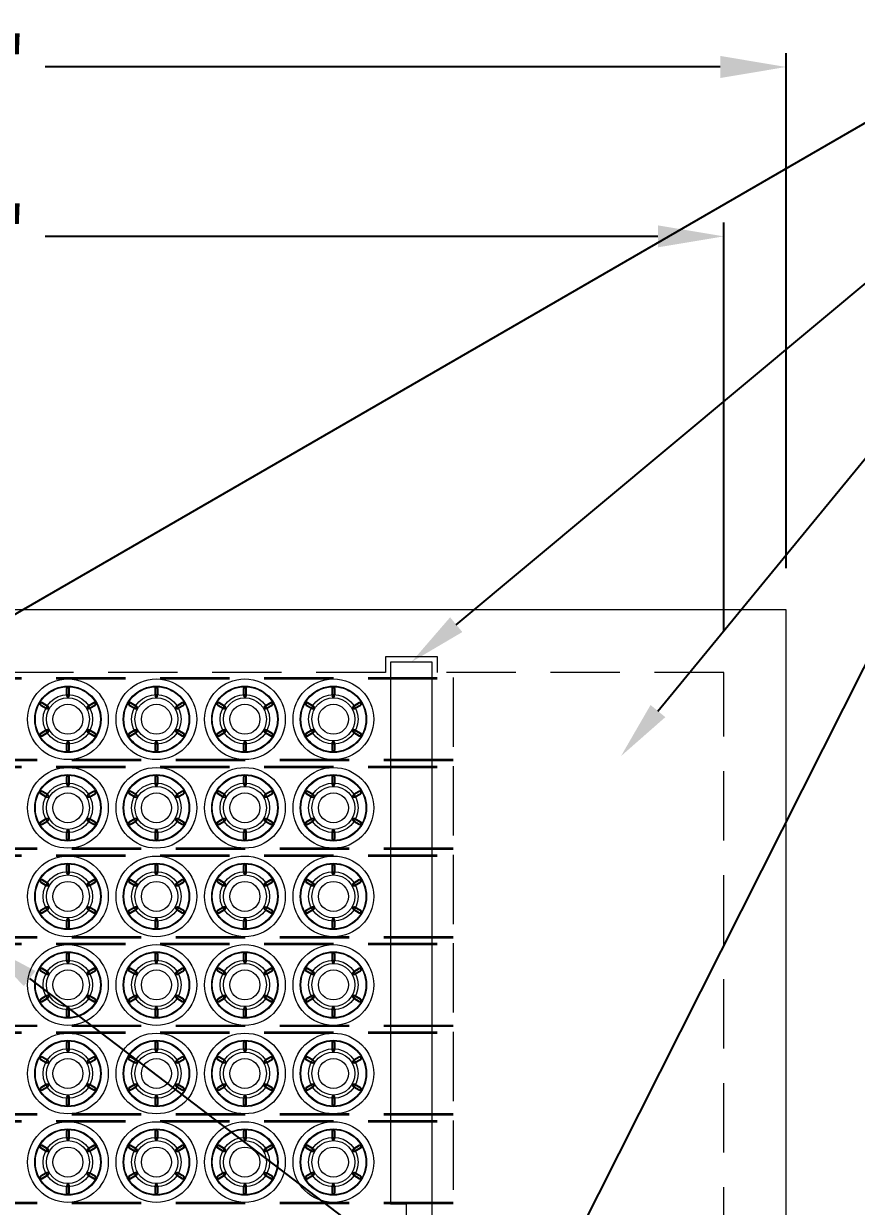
# Model space of a CAD drawing. Extents: x -1 to 225, y -5 to 280.
# Drawn here: x 113.99 to 144.03, y 182.56 to 225.19 of the extents above; entities that cross this region are included whole.
import ezdxf
from ezdxf import colors
from ezdxf.entities.mleader import LeaderData, LeaderLine
from ezdxf.math import Vec2, Vec3

# ---------------------------------------------------------------- set-up
doc = ezdxf.new("R2010")
doc.units = 0
doc.header["$LTSCALE"] = 10
doc.header["$MEASUREMENT"] = 0
doc.header["$PDMODE"] = 35
doc.linetypes.add('DASHED2', pattern=[0.375, 0.25, -0.125])
doc.linetypes.add('HIDDEN', pattern=[0.375, 0.25, -0.125])
doc.layers.get('0').update_dxf_attribs({"linetype": 'CONTINUOUS'})
doc.layers.get('Defpoints').update_dxf_attribs({"linetype": 'CONTINUOUS'})
for name, color, linetype, lineweight in [('CADdetails-1-ANNO', 41, 'CONTINUOUS', 5), ('CADdetails-2-HATCH', 8, 'CONTINUOUS', 5), ('CADdetails-3-HIDDEN', 11, 'HIDDEN', 5), ('CADdetails-4-LIGHT', 3, 'CONTINUOUS', 13), ('CADdetails-5-MEDIUM', 4, 'CONTINUOUS', 18)]:
    doc.layers.add(name, color=color, linetype=linetype, lineweight=lineweight)
doc.layers.add('SoftPrint', color=248, linetype='CONTINUOUS')
doc.styles.add('CADdetails-DIMENSIONS', font='ARIALN.TTF', dxfattribs={"height": 2.38})
doc.styles.add('CADdetails-NOTES', font='ARIALN.TTF', dxfattribs={"height": 2.38})
doc.dimstyles.new('CADdetails-DIM', dxfattribs={"dimtxt": 2.38, "dimasz": 2.38, "dimexe": 0.5, "dimexo": 1.5, "dimgap": 1, "dimtad": 0, "dimzin": 0, "dimdsep": 46, "dimtxsty": 'CADdetails-DIMENSIONS', "dimcen": 1, "dimclrd": 256, "dimclre": 256, "dimclrt": 256, "dimadec": 0, "dimazin": 0, "dimtfac": 1, "dimtofl": 0, "dimtmove": 0, "dimatfit": 3, "dimfxl": 1, "dimtolj": 1, "dimtzin": 0, "dimarcsym": 0})

# ---------------------------------------------------------------- blocks, each defined once
blk = doc.blocks.new('*D34')
at = {"layer": 'CADdetails-1-ANNO', "lineweight": -2, "transparency": 16777216}
for p, q in [((82.907, 205.559), (82.907, 224.133)), ((141.499, 205.559), (141.499, 224.133)), ((85.287, 223.633), (109.639, 223.633)), ((139.119, 223.633), (114.767, 223.633))]:
    blk.add_line(p, q, dxfattribs=at)
at = {"layer": 'CADdetails-1-ANNO', "transparency": 16777216}
for points in [[(85.287, 224.03), (85.287, 223.236), (82.907, 223.633)], [(139.119, 224.03), (139.119, 223.236), (141.499, 223.633)]]:
    blk.add_solid(points, dxfattribs=at)
at = {"layer": 'Defpoints', "color": 0, "transparency": 16777216}
for p in [(141.499, 223.633), (82.907, 204.059), (141.499, 204.059)]:
    blk.add_point(p, dxfattribs=at)
at = {"layer": 'CADdetails-1-ANNO', "transparency": 16777216, "insert": (112.203, 223.633), "char_height": 2.38, "attachment_point": 5, "style": 'CADdetails-DIMENSIONS'}
blk.add_mtext("\\A1;13'", dxfattribs=at)
blk = doc.blocks.new('*D35')
at = {"layer": 'CADdetails-1-ANNO', "lineweight": -2, "transparency": 16777216}
for p, q in [((85.16, 203.305), (85.16, 218.026)), ((139.246, 203.305), (139.246, 218.026)), ((87.54, 217.526), (109.639, 217.526)), ((136.866, 217.526), (114.767, 217.526))]:
    blk.add_line(p, q, dxfattribs=at)
at = {"layer": 'CADdetails-1-ANNO', "transparency": 16777216}
for points in [[(87.54, 217.923), (87.54, 217.13), (85.16, 217.526)], [(136.866, 217.923), (136.866, 217.13), (139.246, 217.526)]]:
    blk.add_solid(points, dxfattribs=at)
at = {"layer": 'Defpoints', "color": 0, "transparency": 16777216}
for p in [(139.246, 217.526), (85.16, 201.805), (139.246, 201.805)]:
    blk.add_point(p, dxfattribs=at)
at = {"layer": 'CADdetails-1-ANNO', "transparency": 16777216, "insert": (112.203, 217.526), "char_height": 2.38, "attachment_point": 5, "style": 'CADdetails-DIMENSIONS'}
blk.add_mtext("\\A1;12'", dxfattribs=at)
blk = doc.blocks.new('*U145')
at = {"layer": 'SoftPrint'}
blk.add_lwpolyline([(0.112, 0.018, 0.143172), (0.127, 0.033), (0.157, 0.092, 0.555128), (0.151, 0.103), (0.085, 0.104, 0.137274), (0.065, 0.099), (-0.135, -0.016, 1), (-0.088, -0.098)], format="xyb", close=True, dxfattribs=at)
blk = doc.blocks.new('*U146')
at = {"color": 0, "linetype": 'ByBlock', "lineweight": -2, "transparency": 16777216}
for p, rotation in [((-0.006, 0.979), 239.9999999999999), ((-0.851, 0.484), 299.9999999999998), ((0.844, 0.495), 180), ((0.851, -0.484), 120), ((0.006, -0.979), 59.99999999999997)]:
    blk.add_blockref('*U145', p, dxfattribs=dict(at, rotation=rotation))
blk.add_blockref('*U145', (-0.844, -0.495), dxfattribs=at)
blk = doc.blocks.new('*U147')
at = {"layer": 'SoftPrint'}
blk.add_lwpolyline([(0.112, 0.018, 0.143172), (0.127, 0.033), (0.157, 0.092, 0.555128), (0.151, 0.103), (0.085, 0.104, 0.137274), (0.065, 0.099), (-0.135, -0.016, 1), (-0.088, -0.098)], format="xyb", close=True, dxfattribs=at)
blk = doc.blocks.new('*U148')
at = {"color": 0, "linetype": 'ByBlock', "lineweight": -2, "transparency": 16777216}
for p, rotation in [((-0.006, 0.979), 239.9999999999999), ((-0.851, 0.484), 299.9999999999998), ((0.844, 0.495), 180), ((0.851, -0.484), 120), ((0.006, -0.979), 59.99999999999997)]:
    blk.add_blockref('*U147', p, dxfattribs=dict(at, rotation=rotation))
blk.add_blockref('*U147', (-0.844, -0.495), dxfattribs=at)
blk = doc.blocks.new('*U149')
at = {"layer": 'SoftPrint'}
blk.add_lwpolyline([(0.112, 0.018, 0.143172), (0.127, 0.033), (0.157, 0.092, 0.555128), (0.151, 0.103), (0.085, 0.104, 0.137274), (0.065, 0.099), (-0.135, -0.016, 1), (-0.088, -0.098)], format="xyb", close=True, dxfattribs=at)
blk = doc.blocks.new('*U150')
at = {"color": 0, "linetype": 'ByBlock', "lineweight": -2, "transparency": 16777216}
for p, rotation in [((-0.006, 0.979), 239.9999999999999), ((-0.851, 0.484), 299.9999999999998), ((0.844, 0.495), 180), ((0.851, -0.484), 120), ((0.006, -0.979), 59.99999999999997)]:
    blk.add_blockref('*U149', p, dxfattribs=dict(at, rotation=rotation))
blk.add_blockref('*U149', (-0.844, -0.495), dxfattribs=at)
blk = doc.blocks.new('*U151')
at = {"layer": 'SoftPrint'}
blk.add_lwpolyline([(0.112, 0.018, 0.143172), (0.127, 0.033), (0.157, 0.092, 0.555128), (0.151, 0.103), (0.085, 0.104, 0.137274), (0.065, 0.099), (-0.135, -0.016, 1), (-0.088, -0.098)], format="xyb", close=True, dxfattribs=at)
blk = doc.blocks.new('*U152')
at = {"color": 0, "linetype": 'ByBlock', "lineweight": -2, "transparency": 16777216}
for p, rotation in [((-0.006, 0.979), 239.9999999999999), ((-0.851, 0.484), 299.9999999999998), ((0.844, 0.495), 180), ((0.851, -0.484), 120), ((0.006, -0.979), 59.99999999999997)]:
    blk.add_blockref('*U151', p, dxfattribs=dict(at, rotation=rotation))
blk.add_blockref('*U151', (-0.844, -0.495), dxfattribs=at)
blk = doc.blocks.new('*U153')
at = {"layer": 'SoftPrint'}
blk.add_lwpolyline([(0.112, 0.018, 0.143172), (0.127, 0.033), (0.157, 0.092, 0.555128), (0.151, 0.103), (0.085, 0.104, 0.137274), (0.065, 0.099), (-0.135, -0.016, 1), (-0.088, -0.098)], format="xyb", close=True, dxfattribs=at)
blk = doc.blocks.new('*U154')
at = {"color": 0, "linetype": 'ByBlock', "lineweight": -2, "transparency": 16777216}
for p, rotation in [((-0.006, 0.979), 239.9999999999999), ((-0.851, 0.484), 299.9999999999998), ((0.844, 0.495), 180), ((0.851, -0.484), 120), ((0.006, -0.979), 59.99999999999997)]:
    blk.add_blockref('*U153', p, dxfattribs=dict(at, rotation=rotation))
blk.add_blockref('*U153', (-0.844, -0.495), dxfattribs=at)
blk = doc.blocks.new('*U155')
at = {"layer": 'SoftPrint'}
blk.add_lwpolyline([(0.112, 0.018, 0.143172), (0.127, 0.033), (0.157, 0.092, 0.555128), (0.151, 0.103), (0.085, 0.104, 0.137274), (0.065, 0.099), (-0.135, -0.016, 1), (-0.088, -0.098)], format="xyb", close=True, dxfattribs=at)
blk = doc.blocks.new('*U156')
at = {"color": 0, "linetype": 'ByBlock', "lineweight": -2, "transparency": 16777216}
for p, rotation in [((-0.006, 0.979), 239.9999999999999), ((-0.851, 0.484), 299.9999999999998), ((0.844, 0.495), 180), ((0.851, -0.484), 120), ((0.006, -0.979), 59.99999999999997)]:
    blk.add_blockref('*U155', p, dxfattribs=dict(at, rotation=rotation))
blk.add_blockref('*U155', (-0.844, -0.495), dxfattribs=at)
blk = doc.blocks.new('*U157')
at = {"layer": 'SoftPrint'}
blk.add_lwpolyline([(0.112, 0.018, 0.143172), (0.127, 0.033), (0.157, 0.092, 0.555128), (0.151, 0.103), (0.085, 0.104, 0.137274), (0.065, 0.099), (-0.135, -0.016, 1), (-0.088, -0.098)], format="xyb", close=True, dxfattribs=at)
blk = doc.blocks.new('*U158')
at = {"color": 0, "linetype": 'ByBlock', "lineweight": -2, "transparency": 16777216}
for p, rotation in [((-0.006, 0.979), 239.9999999999999), ((-0.851, 0.484), 299.9999999999998), ((0.844, 0.495), 180), ((0.851, -0.484), 120), ((0.006, -0.979), 59.99999999999997)]:
    blk.add_blockref('*U157', p, dxfattribs=dict(at, rotation=rotation))
blk.add_blockref('*U157', (-0.844, -0.495), dxfattribs=at)
blk = doc.blocks.new('*U159')
at = {"layer": 'SoftPrint'}
blk.add_lwpolyline([(0.112, 0.018, 0.143172), (0.127, 0.033), (0.157, 0.092, 0.555128), (0.151, 0.103), (0.085, 0.104, 0.137274), (0.065, 0.099), (-0.135, -0.016, 1), (-0.088, -0.098)], format="xyb", close=True, dxfattribs=at)
blk = doc.blocks.new('*U160')
at = {"color": 0, "linetype": 'ByBlock', "lineweight": -2, "transparency": 16777216}
for p, rotation in [((-0.006, 0.979), 239.9999999999999), ((-0.851, 0.484), 299.9999999999998), ((0.844, 0.495), 180), ((0.851, -0.484), 120), ((0.006, -0.979), 59.99999999999997)]:
    blk.add_blockref('*U159', p, dxfattribs=dict(at, rotation=rotation))
blk.add_blockref('*U159', (-0.844, -0.495), dxfattribs=at)
blk = doc.blocks.new('*U161')
at = {"layer": 'SoftPrint'}
blk.add_lwpolyline([(0.112, 0.018, 0.143172), (0.127, 0.033), (0.157, 0.092, 0.555128), (0.151, 0.103), (0.085, 0.104, 0.137274), (0.065, 0.099), (-0.135, -0.016, 1), (-0.088, -0.098)], format="xyb", close=True, dxfattribs=at)
blk = doc.blocks.new('*U162')
at = {"color": 0, "linetype": 'ByBlock', "lineweight": -2, "transparency": 16777216}
for p, rotation in [((-0.006, 0.979), 239.9999999999999), ((-0.851, 0.484), 299.9999999999998), ((0.844, 0.495), 180), ((0.851, -0.484), 120), ((0.006, -0.979), 59.99999999999997)]:
    blk.add_blockref('*U161', p, dxfattribs=dict(at, rotation=rotation))
blk.add_blockref('*U161', (-0.844, -0.495), dxfattribs=at)
blk = doc.blocks.new('*U163')
at = {"layer": 'SoftPrint'}
blk.add_lwpolyline([(0.112, 0.018, 0.143172), (0.127, 0.033), (0.157, 0.092, 0.555128), (0.151, 0.103), (0.085, 0.104, 0.137274), (0.065, 0.099), (-0.135, -0.016, 1), (-0.088, -0.098)], format="xyb", close=True, dxfattribs=at)
blk = doc.blocks.new('*U164')
at = {"color": 0, "linetype": 'ByBlock', "lineweight": -2, "transparency": 16777216}
for p, rotation in [((-0.006, 0.979), 239.9999999999999), ((-0.851, 0.484), 299.9999999999998), ((0.844, 0.495), 180), ((0.851, -0.484), 120), ((0.006, -0.979), 59.99999999999997)]:
    blk.add_blockref('*U163', p, dxfattribs=dict(at, rotation=rotation))
blk.add_blockref('*U163', (-0.844, -0.495), dxfattribs=at)
blk = doc.blocks.new('*U165')
at = {"layer": 'SoftPrint'}
blk.add_lwpolyline([(0.112, 0.018, 0.143172), (0.127, 0.033), (0.157, 0.092, 0.555128), (0.151, 0.103), (0.085, 0.104, 0.137274), (0.065, 0.099), (-0.135, -0.016, 1), (-0.088, -0.098)], format="xyb", close=True, dxfattribs=at)
blk = doc.blocks.new('*U166')
at = {"color": 0, "linetype": 'ByBlock', "lineweight": -2, "transparency": 16777216}
for p, rotation in [((-0.006, 0.979), 239.9999999999999), ((-0.851, 0.484), 299.9999999999998), ((0.844, 0.495), 180), ((0.851, -0.484), 120), ((0.006, -0.979), 59.99999999999997)]:
    blk.add_blockref('*U165', p, dxfattribs=dict(at, rotation=rotation))
blk.add_blockref('*U165', (-0.844, -0.495), dxfattribs=at)
blk = doc.blocks.new('*U167')
at = {"layer": 'SoftPrint'}
blk.add_lwpolyline([(0.112, 0.018, 0.143172), (0.127, 0.033), (0.157, 0.092, 0.555128), (0.151, 0.103), (0.085, 0.104, 0.137274), (0.065, 0.099), (-0.135, -0.016, 1), (-0.088, -0.098)], format="xyb", close=True, dxfattribs=at)
blk = doc.blocks.new('*U168')
at = {"color": 0, "linetype": 'ByBlock', "lineweight": -2, "transparency": 16777216}
for p, rotation in [((-0.006, 0.979), 239.9999999999999), ((-0.851, 0.484), 299.9999999999998), ((0.844, 0.495), 180), ((0.851, -0.484), 120), ((0.006, -0.979), 59.99999999999997)]:
    blk.add_blockref('*U167', p, dxfattribs=dict(at, rotation=rotation))
blk.add_blockref('*U167', (-0.844, -0.495), dxfattribs=at)
blk = doc.blocks.new('*U169')
at = {"layer": 'SoftPrint'}
blk.add_lwpolyline([(0.112, 0.018, 0.143172), (0.127, 0.033), (0.157, 0.092, 0.555128), (0.151, 0.103), (0.085, 0.104, 0.137274), (0.065, 0.099), (-0.135, -0.016, 1), (-0.088, -0.098)], format="xyb", close=True, dxfattribs=at)
blk = doc.blocks.new('*U170')
at = {"color": 0, "linetype": 'ByBlock', "lineweight": -2, "transparency": 16777216}
for p, rotation in [((-0.006, 0.979), 239.9999999999999), ((-0.851, 0.484), 299.9999999999998), ((0.844, 0.495), 180), ((0.851, -0.484), 120), ((0.006, -0.979), 59.99999999999997)]:
    blk.add_blockref('*U169', p, dxfattribs=dict(at, rotation=rotation))
blk.add_blockref('*U169', (-0.844, -0.495), dxfattribs=at)
blk = doc.blocks.new('*U171')
at = {"layer": 'SoftPrint'}
blk.add_lwpolyline([(0.112, 0.018, 0.143172), (0.127, 0.033), (0.157, 0.092, 0.555128), (0.151, 0.103), (0.085, 0.104, 0.137274), (0.065, 0.099), (-0.135, -0.016, 1), (-0.088, -0.098)], format="xyb", close=True, dxfattribs=at)
blk = doc.blocks.new('*U172')
at = {"color": 0, "linetype": 'ByBlock', "lineweight": -2, "transparency": 16777216}
for p, rotation in [((-0.006, 0.979), 239.9999999999999), ((-0.851, 0.484), 299.9999999999998), ((0.844, 0.495), 180), ((0.851, -0.484), 120), ((0.006, -0.979), 59.99999999999997)]:
    blk.add_blockref('*U171', p, dxfattribs=dict(at, rotation=rotation))
blk.add_blockref('*U171', (-0.844, -0.495), dxfattribs=at)
blk = doc.blocks.new('*U173')
at = {"layer": 'SoftPrint'}
blk.add_lwpolyline([(0.112, 0.018, 0.143172), (0.127, 0.033), (0.157, 0.092, 0.555128), (0.151, 0.103), (0.085, 0.104, 0.137274), (0.065, 0.099), (-0.135, -0.016, 1), (-0.088, -0.098)], format="xyb", close=True, dxfattribs=at)
blk = doc.blocks.new('*U174')
at = {"color": 0, "linetype": 'ByBlock', "lineweight": -2, "transparency": 16777216}
for p, rotation in [((-0.006, 0.979), 239.9999999999999), ((-0.851, 0.484), 299.9999999999998), ((0.844, 0.495), 180), ((0.851, -0.484), 120), ((0.006, -0.979), 59.99999999999997)]:
    blk.add_blockref('*U173', p, dxfattribs=dict(at, rotation=rotation))
blk.add_blockref('*U173', (-0.844, -0.495), dxfattribs=at)
blk = doc.blocks.new('*U175')
at = {"layer": 'SoftPrint'}
blk.add_lwpolyline([(0.112, 0.018, 0.143172), (0.127, 0.033), (0.157, 0.092, 0.555128), (0.151, 0.103), (0.085, 0.104, 0.137274), (0.065, 0.099), (-0.135, -0.016, 1), (-0.088, -0.098)], format="xyb", close=True, dxfattribs=at)
blk = doc.blocks.new('*U176')
at = {"color": 0, "linetype": 'ByBlock', "lineweight": -2, "transparency": 16777216}
for p, rotation in [((-0.006, 0.979), 239.9999999999999), ((-0.851, 0.484), 299.9999999999998), ((0.844, 0.495), 180), ((0.851, -0.484), 120), ((0.006, -0.979), 59.99999999999997)]:
    blk.add_blockref('*U175', p, dxfattribs=dict(at, rotation=rotation))
blk.add_blockref('*U175', (-0.844, -0.495), dxfattribs=at)
blk = doc.blocks.new('*U177')
at = {"layer": 'SoftPrint'}
blk.add_lwpolyline([(0.112, 0.018, 0.143172), (0.127, 0.033), (0.157, 0.092, 0.555128), (0.151, 0.103), (0.085, 0.104, 0.137274), (0.065, 0.099), (-0.135, -0.016, 1), (-0.088, -0.098)], format="xyb", close=True, dxfattribs=at)
blk = doc.blocks.new('*U178')
at = {"color": 0, "linetype": 'ByBlock', "lineweight": -2, "transparency": 16777216}
for p, rotation in [((-0.006, 0.979), 239.9999999999999), ((-0.851, 0.484), 299.9999999999998), ((0.844, 0.495), 180), ((0.851, -0.484), 120), ((0.006, -0.979), 59.99999999999997)]:
    blk.add_blockref('*U177', p, dxfattribs=dict(at, rotation=rotation))
blk.add_blockref('*U177', (-0.844, -0.495), dxfattribs=at)
blk = doc.blocks.new('*U179')
at = {"layer": 'SoftPrint'}
blk.add_lwpolyline([(0.112, 0.018, 0.143172), (0.127, 0.033), (0.157, 0.092, 0.555128), (0.151, 0.103), (0.085, 0.104, 0.137274), (0.065, 0.099), (-0.135, -0.016, 1), (-0.088, -0.098)], format="xyb", close=True, dxfattribs=at)
blk = doc.blocks.new('*U180')
at = {"color": 0, "linetype": 'ByBlock', "lineweight": -2, "transparency": 16777216}
for p, rotation in [((-0.006, 0.979), 239.9999999999999), ((-0.851, 0.484), 299.9999999999998), ((0.844, 0.495), 180), ((0.851, -0.484), 120), ((0.006, -0.979), 59.99999999999997)]:
    blk.add_blockref('*U179', p, dxfattribs=dict(at, rotation=rotation))
blk.add_blockref('*U179', (-0.844, -0.495), dxfattribs=at)
blk = doc.blocks.new('*U181')
at = {"layer": 'SoftPrint'}
blk.add_lwpolyline([(0.112, 0.018, 0.143172), (0.127, 0.033), (0.157, 0.092, 0.555128), (0.151, 0.103), (0.085, 0.104, 0.137274), (0.065, 0.099), (-0.135, -0.016, 1), (-0.088, -0.098)], format="xyb", close=True, dxfattribs=at)
blk = doc.blocks.new('*U182')
at = {"color": 0, "linetype": 'ByBlock', "lineweight": -2, "transparency": 16777216}
for p, rotation in [((-0.006, 0.979), 239.9999999999999), ((-0.851, 0.484), 299.9999999999998), ((0.844, 0.495), 180), ((0.851, -0.484), 120), ((0.006, -0.979), 59.99999999999997)]:
    blk.add_blockref('*U181', p, dxfattribs=dict(at, rotation=rotation))
blk.add_blockref('*U181', (-0.844, -0.495), dxfattribs=at)
blk = doc.blocks.new('*U183')
at = {"layer": 'SoftPrint'}
blk.add_lwpolyline([(0.112, 0.018, 0.143172), (0.127, 0.033), (0.157, 0.092, 0.555128), (0.151, 0.103), (0.085, 0.104, 0.137274), (0.065, 0.099), (-0.135, -0.016, 1), (-0.088, -0.098)], format="xyb", close=True, dxfattribs=at)
blk = doc.blocks.new('*U184')
at = {"color": 0, "linetype": 'ByBlock', "lineweight": -2, "transparency": 16777216}
for p, rotation in [((-0.006, 0.979), 239.9999999999999), ((-0.851, 0.484), 299.9999999999998), ((0.844, 0.495), 180), ((0.851, -0.484), 120), ((0.006, -0.979), 59.99999999999997)]:
    blk.add_blockref('*U183', p, dxfattribs=dict(at, rotation=rotation))
blk.add_blockref('*U183', (-0.844, -0.495), dxfattribs=at)
blk = doc.blocks.new('*U185')
at = {"layer": 'SoftPrint'}
blk.add_lwpolyline([(0.112, 0.018, 0.143172), (0.127, 0.033), (0.157, 0.092, 0.555128), (0.151, 0.103), (0.085, 0.104, 0.137274), (0.065, 0.099), (-0.135, -0.016, 1), (-0.088, -0.098)], format="xyb", close=True, dxfattribs=at)
blk = doc.blocks.new('*U186')
at = {"color": 0, "linetype": 'ByBlock', "lineweight": -2, "transparency": 16777216}
for p, rotation in [((-0.006, 0.979), 239.9999999999999), ((-0.851, 0.484), 299.9999999999998), ((0.844, 0.495), 180), ((0.851, -0.484), 120), ((0.006, -0.979), 59.99999999999997)]:
    blk.add_blockref('*U185', p, dxfattribs=dict(at, rotation=rotation))
blk.add_blockref('*U185', (-0.844, -0.495), dxfattribs=at)
blk = doc.blocks.new('*U187')
at = {"layer": 'SoftPrint'}
blk.add_lwpolyline([(0.112, 0.018, 0.143172), (0.127, 0.033), (0.157, 0.092, 0.555128), (0.151, 0.103), (0.085, 0.104, 0.137274), (0.065, 0.099), (-0.135, -0.016, 1), (-0.088, -0.098)], format="xyb", close=True, dxfattribs=at)
blk = doc.blocks.new('*U188')
at = {"color": 0, "linetype": 'ByBlock', "lineweight": -2, "transparency": 16777216}
for p, rotation in [((-0.006, 0.979), 239.9999999999999), ((-0.851, 0.484), 299.9999999999998), ((0.844, 0.495), 180), ((0.851, -0.484), 120), ((0.006, -0.979), 59.99999999999997)]:
    blk.add_blockref('*U187', p, dxfattribs=dict(at, rotation=rotation))
blk.add_blockref('*U187', (-0.844, -0.495), dxfattribs=at)
blk = doc.blocks.new('*U189')
at = {"layer": 'SoftPrint'}
blk.add_lwpolyline([(0.112, 0.018, 0.143172), (0.127, 0.033), (0.157, 0.092, 0.555128), (0.151, 0.103), (0.085, 0.104, 0.137274), (0.065, 0.099), (-0.135, -0.016, 1), (-0.088, -0.098)], format="xyb", close=True, dxfattribs=at)
blk = doc.blocks.new('*U190')
at = {"color": 0, "linetype": 'ByBlock', "lineweight": -2, "transparency": 16777216}
for p, rotation in [((-0.006, 0.979), 239.9999999999999), ((-0.851, 0.484), 299.9999999999998), ((0.844, 0.495), 180), ((0.851, -0.484), 120), ((0.006, -0.979), 59.99999999999997)]:
    blk.add_blockref('*U189', p, dxfattribs=dict(at, rotation=rotation))
blk.add_blockref('*U189', (-0.844, -0.495), dxfattribs=at)
blk = doc.blocks.new('*U191')
at = {"layer": 'SoftPrint'}
blk.add_lwpolyline([(0.112, 0.018, 0.143172), (0.127, 0.033), (0.157, 0.092, 0.555128), (0.151, 0.103), (0.085, 0.104, 0.137274), (0.065, 0.099), (-0.135, -0.016, 1), (-0.088, -0.098)], format="xyb", close=True, dxfattribs=at)
blk = doc.blocks.new('*U192')
at = {"color": 0, "linetype": 'ByBlock', "lineweight": -2, "transparency": 16777216}
for p, rotation in [((-0.006, 0.979), 239.9999999999999), ((-0.851, 0.484), 299.9999999999998), ((0.844, 0.495), 180), ((0.851, -0.484), 120), ((0.006, -0.979), 59.99999999999997)]:
    blk.add_blockref('*U191', p, dxfattribs=dict(at, rotation=rotation))
blk.add_blockref('*U191', (-0.844, -0.495), dxfattribs=at)

msp = doc.modelspace()

# ---------------------------------------------------------------- linework, layer by layer
at = {"layer": 'CADdetails-2-HATCH', "linetype": 'DASHED2'}
for p, q in [((85.16, 201.57), (129.48, 201.57)), ((129.48, 198.66), (85.16, 198.66)), ((85.16, 198.378), (129.48, 198.378)), ((129.48, 195.467), (85.16, 195.467)), ((85.16, 195.185), (129.48, 195.185)), ((129.48, 192.275), (85.16, 192.275)), ((85.16, 191.993), (129.48, 191.993)), ((129.48, 189.082), (85.16, 189.082)), ((85.16, 188.8), (129.48, 188.8)), ((129.48, 185.89), (85.16, 185.89)), ((85.16, 185.608), (129.48, 185.608)), ((129.48, 182.697), (85.16, 182.697))]:
    msp.add_line(p, q, dxfattribs=at)
for points in [[(85.16, 201.617), (129.48, 201.617), (129.48, 198.613), (85.16, 198.613)], [(85.16, 198.425), (129.48, 198.425), (129.48, 195.42), (85.16, 195.42)], [(85.16, 195.232), (129.48, 195.232), (129.48, 192.228), (85.16, 192.228)], [(85.16, 192.04), (129.48, 192.04), (129.48, 189.035), (85.16, 189.035)], [(85.16, 188.847), (129.48, 188.847), (129.48, 185.843), (85.16, 185.843)], [(85.16, 185.655), (129.48, 185.655), (129.48, 182.65), (85.16, 182.65)]]:
    msp.add_lwpolyline(points, close=True, dxfattribs=at)
at = {"layer": 'CADdetails-2-HATCH'}
for centre, radius in [((115.583, 200.115), 1.455), ((115.583, 200.115), 1.197), ((115.583, 200.115), 1.197), ((115.583, 200.115), 1.174), ((118.776, 200.115), 1.455), ((118.776, 200.115), 1.197), ((118.776, 200.115), 1.197), ((118.776, 200.115), 1.174), ((121.968, 200.115), 1.455), ((121.968, 200.115), 1.197), ((121.968, 200.115), 1.197), ((121.968, 200.115), 1.174), ((125.161, 200.115), 1.455), ((125.161, 200.115), 1.197), ((125.161, 200.115), 1.197), ((125.161, 200.115), 1.174), ((115.583, 200.115), 0.892), ((115.583, 200.115), 0.775), ((115.583, 200.115), 0.775), ((118.776, 200.115), 0.892), ((118.776, 200.115), 0.775), ((118.776, 200.115), 0.775), ((121.968, 200.115), 0.892), ((121.968, 200.115), 0.775), ((121.968, 200.115), 0.775), ((125.161, 200.115), 0.892), ((125.161, 200.115), 0.775), ((125.161, 200.115), 0.775), ((115.583, 200.115), 0.54), ((118.776, 200.115), 0.54), ((121.968, 200.115), 0.54), ((125.161, 200.115), 0.54), ((115.583, 196.923), 1.455), ((118.776, 196.923), 1.455), ((121.968, 196.923), 1.455), ((125.161, 196.923), 1.455), ((115.583, 196.923), 1.197), ((115.583, 196.923), 1.197), ((115.583, 196.923), 1.174), ((118.776, 196.923), 1.197), ((118.776, 196.923), 1.197), ((118.776, 196.923), 1.174), ((121.968, 196.923), 1.197), ((121.968, 196.923), 1.197), ((121.968, 196.923), 1.174), ((125.161, 196.923), 1.197), ((125.161, 196.923), 1.197), ((125.161, 196.923), 1.174), ((115.583, 196.923), 0.892), ((115.583, 196.923), 0.775), ((115.583, 196.923), 0.775), ((115.583, 196.923), 0.54), ((118.776, 196.923), 0.892), ((118.776, 196.923), 0.775), ((118.776, 196.923), 0.775), ((118.776, 196.923), 0.54), ((121.968, 196.923), 0.892), ((121.968, 196.923), 0.775), ((121.968, 196.923), 0.775), ((121.968, 196.923), 0.54), ((125.161, 196.923), 0.892), ((125.161, 196.923), 0.775), ((125.161, 196.923), 0.775), ((125.161, 196.923), 0.54), ((115.583, 193.73), 1.455), ((115.583, 193.73), 1.197), ((115.583, 193.73), 1.197), ((115.583, 193.73), 1.174), ((118.776, 193.73), 1.455), ((118.776, 193.73), 1.197), ((118.776, 193.73), 1.197), ((118.776, 193.73), 1.174), ((121.968, 193.73), 1.455), ((121.968, 193.73), 1.197), ((121.968, 193.73), 1.197), ((121.968, 193.73), 1.174), ((125.161, 193.73), 1.455), ((125.161, 193.73), 1.197), ((125.161, 193.73), 1.197), ((125.161, 193.73), 1.174), ((115.583, 193.73), 0.892), ((115.583, 193.73), 0.775), ((115.583, 193.73), 0.775), ((118.776, 193.73), 0.892), ((118.776, 193.73), 0.775), ((118.776, 193.73), 0.775), ((121.968, 193.73), 0.892), ((121.968, 193.73), 0.775), ((121.968, 193.73), 0.775), ((125.161, 193.73), 0.892), ((125.161, 193.73), 0.775), ((125.161, 193.73), 0.775), ((115.583, 193.73), 0.54), ((118.776, 193.73), 0.54), ((121.968, 193.73), 0.54), ((125.161, 193.73), 0.54), ((115.583, 190.537), 1.455), ((118.776, 190.537), 1.455), ((121.968, 190.537), 1.455), ((125.161, 190.537), 1.455), ((115.583, 190.537), 1.197), ((115.583, 190.537), 1.197), ((115.583, 190.537), 1.174), ((118.776, 190.537), 1.197), ((118.776, 190.537), 1.197), ((118.776, 190.537), 1.174), ((121.968, 190.537), 1.197), ((121.968, 190.537), 1.197), ((121.968, 190.537), 1.174), ((125.161, 190.537), 1.197), ((125.161, 190.537), 1.197), ((125.161, 190.537), 1.174), ((115.583, 190.537), 0.892), ((115.583, 190.537), 0.775), ((115.583, 190.537), 0.775), ((115.583, 190.537), 0.54), ((118.776, 190.537), 0.892), ((118.776, 190.537), 0.775), ((118.776, 190.537), 0.775), ((118.776, 190.537), 0.54), ((121.968, 190.537), 0.892), ((121.968, 190.537), 0.775), ((121.968, 190.537), 0.775), ((121.968, 190.537), 0.54), ((125.161, 190.537), 0.892), ((125.161, 190.537), 0.775), ((125.161, 190.537), 0.775), ((125.161, 190.537), 0.54), ((115.583, 187.345), 1.455), ((115.583, 187.345), 1.197), ((115.583, 187.345), 1.197), ((115.583, 187.345), 1.174), ((118.776, 187.345), 1.455), ((118.776, 187.345), 1.197), ((118.776, 187.345), 1.197), ((118.776, 187.345), 1.174), ((121.968, 187.345), 1.455), ((121.968, 187.345), 1.197), ((121.968, 187.345), 1.197), ((121.968, 187.345), 1.174), ((125.161, 187.345), 1.455), ((125.161, 187.345), 1.197), ((125.161, 187.345), 1.197), ((125.161, 187.345), 1.174), ((115.583, 187.345), 0.892), ((115.583, 187.345), 0.775), ((115.583, 187.345), 0.775), ((118.776, 187.345), 0.892), ((118.776, 187.345), 0.775), ((118.776, 187.345), 0.775), ((121.968, 187.345), 0.892), ((121.968, 187.345), 0.775), ((121.968, 187.345), 0.775), ((125.161, 187.345), 0.892), ((125.161, 187.345), 0.775), ((125.161, 187.345), 0.775), ((115.583, 187.345), 0.54), ((118.776, 187.345), 0.54), ((121.968, 187.345), 0.54), ((125.161, 187.345), 0.54), ((115.583, 184.152), 1.455), ((118.776, 184.152), 1.455), ((121.968, 184.152), 1.455), ((125.161, 184.152), 1.455), ((115.583, 184.152), 1.197), ((115.583, 184.152), 1.197), ((115.583, 184.152), 1.174), ((118.776, 184.152), 1.197), ((118.776, 184.152), 1.197), ((118.776, 184.152), 1.174), ((121.968, 184.152), 1.197), ((121.968, 184.152), 1.197), ((121.968, 184.152), 1.174), ((125.161, 184.152), 1.197), ((125.161, 184.152), 1.197), ((125.161, 184.152), 1.174), ((115.583, 184.152), 0.892), ((115.583, 184.152), 0.775), ((115.583, 184.152), 0.775), ((115.583, 184.152), 0.54), ((118.776, 184.152), 0.892), ((118.776, 184.152), 0.775), ((118.776, 184.152), 0.775), ((118.776, 184.152), 0.54), ((121.968, 184.152), 0.892), ((121.968, 184.152), 0.775), ((121.968, 184.152), 0.775), ((121.968, 184.152), 0.54), ((125.161, 184.152), 0.892), ((125.161, 184.152), 0.775), ((125.161, 184.152), 0.775), ((125.161, 184.152), 0.54)]:
    msp.add_circle(centre, radius, dxfattribs=at)
at = {"layer": 'CADdetails-3-HIDDEN'}
msp.add_lwpolyline([(128.917, 201.805), (128.917, 202.369), (127.039, 202.369), (127.039, 201.805), (85.16, 201.805), (85.16, 182.65), (84.597, 182.65), (84.597, 180.772), (85.16, 180.772), (85.16, 165.748), (127.039, 165.748), (127.039, 165.185), (128.917, 165.185), (128.917, 165.748), (139.246, 165.748), (139.246, 201.805)], close=True, dxfattribs=at)
at = {"layer": 'CADdetails-4-LIGHT'}
msp.add_lwpolyline([(127.227, 180.772), (127.227, 165.373), (128.729, 165.373), (128.729, 202.181), (127.227, 202.181), (127.227, 182.65), (127.79, 182.65), (127.79, 180.772)], close=True, dxfattribs=at)
at = {"layer": 'CADdetails-5-MEDIUM'}
msp.add_lwpolyline([(82.907, 163.495), (141.499, 163.495), (141.499, 204.059), (82.907, 204.059)], close=True, dxfattribs=at)

# ---------------------------------------------------------------- block references
for name, p in [('*U146', (115.583, 200.115)), ('*U158', (118.776, 200.115)), ('*U170', (121.968, 200.115)), ('*U182', (125.161, 200.115)), ('*U148', (115.583, 196.923)), ('*U160', (118.776, 196.923)), ('*U172', (121.968, 196.923)), ('*U184', (125.161, 196.923)), ('*U150', (115.583, 193.73)), ('*U162', (118.776, 193.73)), ('*U174', (121.968, 193.73)), ('*U186', (125.161, 193.73)), ('*U152', (115.583, 190.537)), ('*U164', (118.776, 190.537)), ('*U176', (121.968, 190.537)), ('*U188', (125.161, 190.537)), ('*U154', (115.583, 187.345)), ('*U166', (118.776, 187.345)), ('*U178', (121.968, 187.345)), ('*U190', (125.161, 187.345)), ('*U156', (115.583, 184.152)), ('*U168', (118.776, 184.152)), ('*U180', (121.968, 184.152)), ('*U192', (125.161, 184.152))]:
    msp.add_blockref(name, p)

# ---------------------------------------------------------------- dimensions: what is measured, and where the dimension line sits
at = {"layer": 'CADdetails-1-ANNO'}
dim = msp.add_linear_dim(base=(141.499, 223.633), p1=(82.907, 204.059), p2=(141.499, 204.059), text="13'", dimstyle='CADdetails-DIM', dxfattribs=at)
dim.commit()
dim.dimension.update_dxf_attribs({"geometry": '*D34', "text_midpoint": (112.203, 223.633), "dimtype": 160})
dim = msp.add_linear_dim(base=(139.246, 217.526), p1=(85.16, 201.805), p2=(139.246, 201.805), text="12'", dimstyle='CADdetails-DIM', dxfattribs=at)
dim.commit()
dim.dimension.update_dxf_attribs({"geometry": '*D35', "text_midpoint": (112.203, 217.526)})

# ---------------------------------------------------------------- leaders
ml = msp.add_multileader_mtext('Standard', dxfattribs=at)
ml.set_content('KRAKEN MEMBRANE FILTER CARTRIDGES', color=256, style='CADdetails-NOTES')
ml.set_leader_properties()
ml.build(insert=Vec2(0, 0))
ml.multileader.update_dxf_attribs({"dogleg_length": 1.765, "arrow_head_size": 2.101})
ctx = ml.context
ctx.base_point, ctx.char_height, ctx.arrow_head_size, ctx.landing_gap_size, ctx.plane_origin = Vec3(147.557, 222.462), 2.38, 2.101, 1.324, Vec3(108.689, 183.455)
notes = []
notes.append((ctx, [(0, (1, 1, 0), (145.792, 222.462), (1, 0), 1.765, [(0, [(109.198, 201.312)], 0, [])])]))
ctx.mtext.insert, ctx.mtext.width, ctx.mtext.flow_direction = Vec3(148.881, 223.672), 57.96829, 5
ml = msp.add_multileader_mtext('Standard', dxfattribs=at)
ml.set_content('CONCRETE PARTITION WALL 2', color=256, style='CADdetails-NOTES')
ml.set_leader_properties()
ml.build(insert=Vec2(0, 0))
ml.multileader.update_dxf_attribs({"dogleg_length": 1.765, "arrow_head_size": 2.101})
ctx = ml.context
ctx.base_point, ctx.char_height, ctx.arrow_head_size, ctx.landing_gap_size, ctx.plane_origin = Vec3(147.557, 217.026), 2.38, 2.101, 1.324, Vec3(84.957, 189.784)
notes.append((ctx, [(1, (1, 1, 0), (145.792, 217.026), (1, 0), 1.765, [(0, [(127.978, 202.181)], 0, [])])]))
ctx.mtext.insert, ctx.mtext.width, ctx.mtext.flow_direction = Vec3(148.881, 218.237), 45.14874, 5
ml = msp.add_multileader_mtext('Standard', dxfattribs=at)
ml.set_content('DISCHARGE CHAMBER', color=256, style='CADdetails-NOTES')
ml.set_leader_properties()
ml.build(insert=Vec2(0, 0))
ml.multileader.update_dxf_attribs({"dogleg_length": 1.765, "arrow_head_size": 2.101})
ctx = ml.context
ctx.base_point, ctx.char_height, ctx.arrow_head_size, ctx.landing_gap_size, ctx.plane_origin = Vec3(147.557, 211.283), 2.38, 2.101, 1.324, Vec3(100.798, 171.687)
notes.append((ctx, [(0, (1, 1, 0), (145.792, 211.283), (1, 0), 1.765, [(0, [(135.536, 198.788)], 0, [])])]))
ctx.mtext.insert, ctx.mtext.flow_direction = Vec3(148.881, 212.493), 5
ml = msp.add_multileader_mtext('Standard', dxfattribs=at)
ml.set_content("GRAY IRON FRAME & COVERS LETTERED 'BIO CLEAN'", color=256, style='CADdetails-NOTES')
ml.set_leader_properties()
ml.build(insert=Vec2(0, 0))
ml.multileader.update_dxf_attribs({"dogleg_length": 1.765, "arrow_head_size": 2.101})
ctx = ml.context
ctx.base_point, ctx.char_height, ctx.arrow_head_size, ctx.landing_gap_size, ctx.plane_origin = Vec3(147.557, 204.941), 2.38, 2.101, 1.324, Vec3(106.945, 194.044)
notes.append((ctx, [(0, (1, 1, 0), (145.792, 204.941), (1, 0), 1.765, [(1, [(112.532, 192.04), (131.872, 177.331)], 0, [])])]))
ctx.mtext.insert, ctx.mtext.width, ctx.mtext.flow_direction = Vec3(148.881, 206.151), 59.24822, 5
for ctx, leaders in notes:
    for number, flags, end, landing, length, lines in leaders:
        leader = LeaderData()
        leader.index, (leader.has_last_leader_line, leader.has_dogleg_vector, leader.attachment_direction) = number, flags
        leader.last_leader_point, leader.dogleg_vector, leader.dogleg_length = Vec3(end), Vec3(landing), length
        for number, points, colour, breaks in lines:
            line = LeaderLine()
            line.index, line.vertices, line.color, line.breaks = number, Vec3.list(points), colors.encode_raw_color(colour), breaks
            leader.lines.append(line)
        ctx.leaders.append(leader)

doc.saveas('drawing.dxf')
